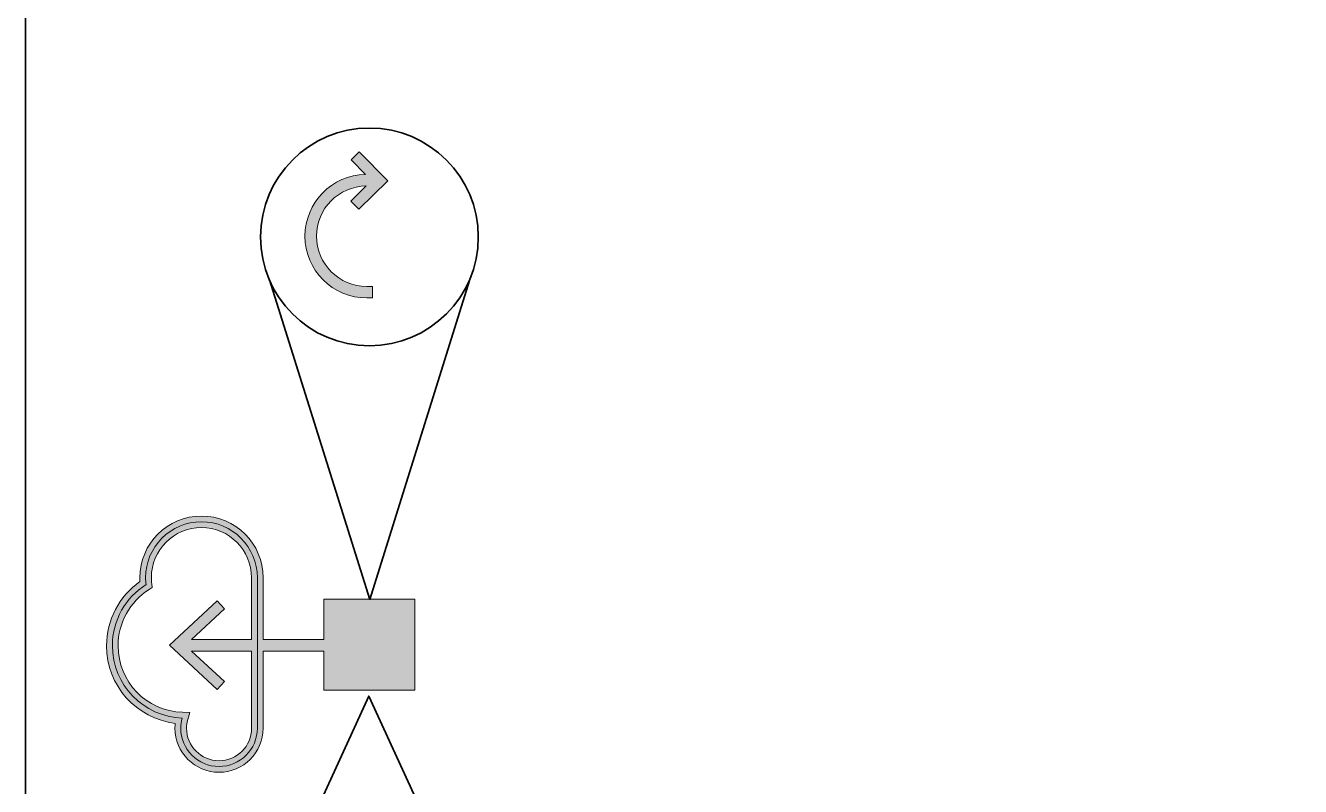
# Model space of a CAD drawing. Header units: inches. Extents: x 109.5 to 187.5, y 61.5 to 148.5.
# Drawn here: x 109.51 to 148.51, y 81.73 to 105.01 of the extents above; entities that cross this region are included whole.
import ezdxf

# ---------------------------------------------------------------- set-up
doc = ezdxf.new("R2010")
doc.units = ezdxf.units.IN
doc.header["$MEASUREMENT"] = 0
doc.layers.add('Capa 2', color=7, linetype='Continuous')
doc.layers.add('Capa 3', color=7, linetype='Continuous')

# ---------------------------------------------------------------- blocks, each defined once
blk = doc.blocks.new('block 3')
at = {"layer": 'Capa 2', "color": 250, "lineweight": 35}
for points in [[(123.084, 97.204), (120.039, 87.453), (116.965, 97.232)], [(115.575, 74.806), (120.004, 84.495), (124.474, 74.765)]]:
    blk.add_lwpolyline(points, dxfattribs=at)
for points in [[(120.025, 95.208), (118.185, 95.208), (116.694, 96.699), (116.694, 98.538), (116.694, 100.377), (118.185, 101.869), (120.025, 101.869), (121.864, 101.869), (123.355, 100.377), (123.355, 98.538), (123.355, 96.699), (121.864, 95.208), (120.025, 95.208)], [(120.025, 77.841), (122.644, 77.841), (124.767, 75.717), (124.767, 73.098), (124.767, 70.479), (122.644, 68.356), (120.025, 68.356), (117.406, 68.356), (115.282, 70.479), (115.282, 73.098), (115.282, 75.717), (117.406, 77.841), (120.025, 77.841)]]:
    blk.add_open_spline(points, degree=3, knots=[0, 0, 0, 0, 1, 1, 1, 2, 2, 2, 3, 3, 3, 4, 4, 4, 4], dxfattribs=at)
blk = doc.blocks.new('block 2')
at = {"layer": 'Capa 2', "lineweight": 0}
for points in [[(123.084, 97.204), (120.039, 87.453), (116.965, 97.232)], [(115.575, 74.806), (120.004, 84.495), (124.474, 74.765)]]:
    blk.add_lwpolyline(points, dxfattribs=at)
for points, knots in [([(120.025, 95.208), (118.185, 95.208), (116.694, 96.699), (116.694, 98.538), (116.694, 100.377), (118.185, 101.869), (120.025, 101.869), (121.864, 101.869), (123.355, 100.377), (123.355, 98.538), (123.355, 96.699), (121.864, 95.208), (120.025, 95.208)], [0, 0, 0, 0, 1, 1, 1, 2, 2, 2, 3, 3, 3, 4, 4, 4, 4]), ([(116.597, 88.116), (116.597, 89.06), (115.832, 89.825), (114.888, 89.825), (113.944, 89.825), (113.179, 89.06), (113.179, 88.116), (113.179, 88.045), (113.185, 87.975), (113.193, 87.905), (112.574, 87.512), (112.162, 86.822), (112.162, 86.034), (112.162, 84.836), (113.112, 83.862), (114.301, 83.82), (114.273, 83.721), (114.254, 83.619), (114.254, 83.511), (114.254, 82.864), (114.778, 82.339), (115.426, 82.339), (116.073, 82.339), (116.597, 82.864), (116.597, 83.511), (116.597, 83.511), (116.597, 88.116), (116.597, 88.116)], [0, 0, 0, 0, 1, 1, 1, 2, 2, 2, 3, 3, 3, 4, 4, 4, 5, 5, 5, 6, 6, 6, 7, 7, 7, 8, 8, 8, 9, 9, 9, 9])]:
    blk.add_open_spline(points, degree=3, knots=knots, dxfattribs=at)
at = {"layer": 'Capa 2'}
blk.add_blockref('block 3', (0, 0), dxfattribs=at)
blk = doc.blocks.new('block 4')
at = {"layer": 'Capa 3'}
h = blk.add_hatch(color=250, dxfattribs=at)
h.dxf.hatch_style = 2
edge = h.paths.add_edge_path()
edge.add_spline(control_points=[(119.945, 96.673), (119.945, 96.673), (120.121, 96.673), (120.121, 96.673), (120.121, 96.673), (120.121, 97.026), (120.121, 97.026), (120.121, 97.026), (119.945, 97.026), (119.945, 97.026), (119.097, 97.026), (118.407, 97.716), (118.407, 98.564), (118.407, 99.405), (119.086, 100.089), (119.924, 100.1), (119.924, 100.1), (119.454, 99.637), (119.454, 99.637), (119.454, 99.637), (119.702, 99.386), (119.702, 99.386), (119.702, 99.386), (120.589, 100.259), (120.589, 100.259), (120.589, 100.259), (119.716, 101.147), (119.716, 101.147), (119.716, 101.147), (119.465, 100.9), (119.465, 100.9), (119.465, 100.9), (119.906, 100.451), (119.906, 100.451), (118.881, 100.429), (118.054, 99.593), (118.054, 98.564), (118.054, 97.521), (118.902, 96.673), (119.945, 96.673)], knot_values=[0, 0, 0, 0, 1, 1, 1, 2, 2, 2, 3, 3, 3, 4, 4, 4, 5, 5, 5, 6, 6, 6, 7, 7, 7, 8, 8, 8, 9, 9, 9, 10, 10, 10, 11, 11, 11, 12, 12, 12, 13, 13, 13, 13], degree=3, periodic=1)
h = blk.add_hatch(color=250, dxfattribs=at)
h.dxf.hatch_style = 2
edge = h.paths.add_edge_path()
edge.add_spline(control_points=[(118.631, 87.463), (118.631, 87.463), (118.631, 86.225), (118.631, 86.225), (118.631, 86.225), (116.774, 86.225), (116.774, 86.225), (116.774, 86.225), (116.774, 88.116), (116.774, 88.116), (116.774, 89.156), (115.928, 90.001), (114.888, 90.001), (113.848, 90.001), (113.003, 89.156), (113.003, 88.116), (113.003, 88.075), (113.004, 88.034), (113.007, 87.994), (112.365, 87.544), (111.985, 86.82), (111.985, 86.034), (111.985, 84.809), (112.893, 83.804), (114.087, 83.66), (114.081, 83.609), (114.077, 83.56), (114.077, 83.511), (114.077, 82.768), (114.682, 82.163), (115.426, 82.163), (116.169, 82.163), (116.774, 82.768), (116.774, 83.511), (116.774, 83.511), (116.774, 85.872), (116.774, 85.872), (116.774, 85.872), (118.631, 85.872), (118.631, 85.872), (118.631, 85.872), (118.631, 84.675), (118.631, 84.675), (118.631, 84.675), (121.418, 84.675), (121.418, 84.675), (121.418, 84.675), (121.418, 87.463), (121.418, 87.463), (121.418, 87.463), (118.631, 87.463), (118.631, 87.463)], knot_values=[0, 0, 0, 0, 1, 1, 1, 2, 2, 2, 3, 3, 3, 4, 4, 4, 5, 5, 5, 6, 6, 6, 7, 7, 7, 8, 8, 8, 9, 9, 9, 10, 10, 10, 11, 11, 11, 12, 12, 12, 13, 13, 13, 14, 14, 14, 15, 15, 15, 16, 16, 16, 17, 17, 17, 17], degree=3, periodic=1)
edge = h.paths.add_edge_path()
edge.add_spline(control_points=[(116.421, 83.511), (116.421, 82.962), (115.974, 82.516), (115.426, 82.516), (114.877, 82.516), (114.43, 82.962), (114.43, 83.511), (114.43, 83.59), (114.443, 83.673), (114.471, 83.774), (114.471, 83.774), (114.53, 83.989), (114.53, 83.989), (114.53, 83.989), (114.307, 83.997), (114.307, 83.997), (113.203, 84.036), (112.338, 84.931), (112.338, 86.034), (112.338, 86.735), (112.693, 87.379), (113.288, 87.757), (113.288, 87.757), (113.381, 87.816), (113.381, 87.816), (113.381, 87.816), (113.368, 87.925), (113.368, 87.925), (113.361, 87.988), (113.355, 88.051), (113.355, 88.116), (113.355, 88.961), (114.043, 89.649), (114.888, 89.649), (115.733, 89.649), (116.421, 88.961), (116.421, 88.116), (116.421, 88.116), (116.421, 86.225), (116.421, 86.225), (116.421, 86.225), (114.584, 86.225), (114.584, 86.225), (114.584, 86.225), (115.592, 87.162), (115.592, 87.162), (115.592, 87.162), (115.366, 87.404), (115.366, 87.404), (115.366, 87.404), (113.907, 86.048), (113.907, 86.048), (113.907, 86.048), (115.366, 84.693), (115.366, 84.693), (115.366, 84.693), (115.592, 84.935), (115.592, 84.935), (115.592, 84.935), (114.584, 85.872), (114.584, 85.872), (114.584, 85.872), (116.421, 85.872), (116.421, 85.872), (116.421, 85.872), (116.421, 83.511), (116.421, 83.511)], knot_values=[0, 0, 0, 0, 1, 1, 1, 2, 2, 2, 3, 3, 3, 4, 4, 4, 5, 5, 5, 6, 6, 6, 7, 7, 7, 8, 8, 8, 9, 9, 9, 10, 10, 10, 11, 11, 11, 12, 12, 12, 13, 13, 13, 14, 14, 14, 15, 15, 15, 16, 16, 16, 17, 17, 17, 18, 18, 18, 19, 19, 19, 20, 20, 20, 21, 21, 21, 22, 22, 22, 22], degree=3, periodic=1)
at = {"layer": 'Capa 3', "lineweight": 0}
for points, knots in [([(119.945, 96.673), (119.945, 96.673), (120.121, 96.673), (120.121, 96.673), (120.121, 96.673), (120.121, 97.026), (120.121, 97.026), (120.121, 97.026), (119.945, 97.026), (119.945, 97.026), (119.097, 97.026), (118.407, 97.716), (118.407, 98.564), (118.407, 99.405), (119.086, 100.089), (119.924, 100.1), (119.924, 100.1), (119.454, 99.637), (119.454, 99.637), (119.454, 99.637), (119.702, 99.386), (119.702, 99.386), (119.702, 99.386), (120.589, 100.259), (120.589, 100.259), (120.589, 100.259), (119.716, 101.147), (119.716, 101.147), (119.716, 101.147), (119.465, 100.9), (119.465, 100.9), (119.465, 100.9), (119.906, 100.451), (119.906, 100.451), (118.881, 100.429), (118.054, 99.593), (118.054, 98.564), (118.054, 97.521), (118.902, 96.673), (119.945, 96.673)], [0, 0, 0, 0, 1, 1, 1, 2, 2, 2, 3, 3, 3, 4, 4, 4, 5, 5, 5, 6, 6, 6, 7, 7, 7, 8, 8, 8, 9, 9, 9, 10, 10, 10, 11, 11, 11, 12, 12, 12, 13, 13, 13, 13]), ([(118.631, 87.463), (118.631, 87.463), (118.631, 86.225), (118.631, 86.225), (118.631, 86.225), (116.774, 86.225), (116.774, 86.225), (116.774, 86.225), (116.774, 88.116), (116.774, 88.116), (116.774, 89.156), (115.928, 90.001), (114.888, 90.001), (113.848, 90.001), (113.003, 89.156), (113.003, 88.116), (113.003, 88.075), (113.004, 88.034), (113.007, 87.994), (112.365, 87.544), (111.985, 86.82), (111.985, 86.034), (111.985, 84.809), (112.893, 83.804), (114.087, 83.66), (114.081, 83.609), (114.077, 83.56), (114.077, 83.511), (114.077, 82.768), (114.682, 82.163), (115.426, 82.163), (116.169, 82.163), (116.774, 82.768), (116.774, 83.511), (116.774, 83.511), (116.774, 85.872), (116.774, 85.872), (116.774, 85.872), (118.631, 85.872), (118.631, 85.872), (118.631, 85.872), (118.631, 84.675), (118.631, 84.675), (118.631, 84.675), (121.418, 84.675), (121.418, 84.675), (121.418, 84.675), (121.418, 87.463), (121.418, 87.463), (121.418, 87.463), (118.631, 87.463), (118.631, 87.463)], [0, 0, 0, 0, 1, 1, 1, 2, 2, 2, 3, 3, 3, 4, 4, 4, 5, 5, 5, 6, 6, 6, 7, 7, 7, 8, 8, 8, 9, 9, 9, 10, 10, 10, 11, 11, 11, 12, 12, 12, 13, 13, 13, 14, 14, 14, 15, 15, 15, 16, 16, 16, 17, 17, 17, 17]), ([(116.421, 83.511), (116.421, 82.962), (115.974, 82.516), (115.426, 82.516), (114.877, 82.516), (114.43, 82.962), (114.43, 83.511), (114.43, 83.59), (114.443, 83.673), (114.471, 83.774), (114.471, 83.774), (114.53, 83.989), (114.53, 83.989), (114.53, 83.989), (114.307, 83.997), (114.307, 83.997), (113.203, 84.036), (112.338, 84.931), (112.338, 86.034), (112.338, 86.735), (112.693, 87.379), (113.288, 87.757), (113.288, 87.757), (113.381, 87.816), (113.381, 87.816), (113.381, 87.816), (113.368, 87.925), (113.368, 87.925), (113.361, 87.988), (113.355, 88.051), (113.355, 88.116), (113.355, 88.961), (114.043, 89.649), (114.888, 89.649), (115.733, 89.649), (116.421, 88.961), (116.421, 88.116), (116.421, 88.116), (116.421, 86.225), (116.421, 86.225), (116.421, 86.225), (114.584, 86.225), (114.584, 86.225), (114.584, 86.225), (115.592, 87.162), (115.592, 87.162), (115.592, 87.162), (115.366, 87.404), (115.366, 87.404), (115.366, 87.404), (113.907, 86.048), (113.907, 86.048), (113.907, 86.048), (115.366, 84.693), (115.366, 84.693), (115.366, 84.693), (115.592, 84.935), (115.592, 84.935), (115.592, 84.935), (114.584, 85.872), (114.584, 85.872), (114.584, 85.872), (116.421, 85.872), (116.421, 85.872), (116.421, 85.872), (116.421, 83.511), (116.421, 83.511)], [0, 0, 0, 0, 1, 1, 1, 2, 2, 2, 3, 3, 3, 4, 4, 4, 5, 5, 5, 6, 6, 6, 7, 7, 7, 8, 8, 8, 9, 9, 9, 10, 10, 10, 11, 11, 11, 12, 12, 12, 13, 13, 13, 14, 14, 14, 15, 15, 15, 16, 16, 16, 17, 17, 17, 18, 18, 18, 19, 19, 19, 20, 20, 20, 21, 21, 21, 22, 22, 22, 22])]:
    blk.add_open_spline(points, degree=3, knots=knots, dxfattribs=at)

msp = doc.modelspace()

# ---------------------------------------------------------------- linework, layer by layer
at = {"layer": 'Capa 3', "color": 20, "lineweight": 35}
msp.add_lwpolyline([(187.505, 61.508), (109.505, 61.508), (109.505, 148.508), (187.505, 148.508), (187.505, 61.508)], dxfattribs=at)

# ---------------------------------------------------------------- block references
at = {"layer": 'Capa 2'}
msp.add_blockref('block 2', (0, 0), dxfattribs=at)
at = {"layer": 'Capa 3'}
msp.add_blockref('block 4', (0, 0), dxfattribs=at)

doc.saveas('drawing.dxf')
